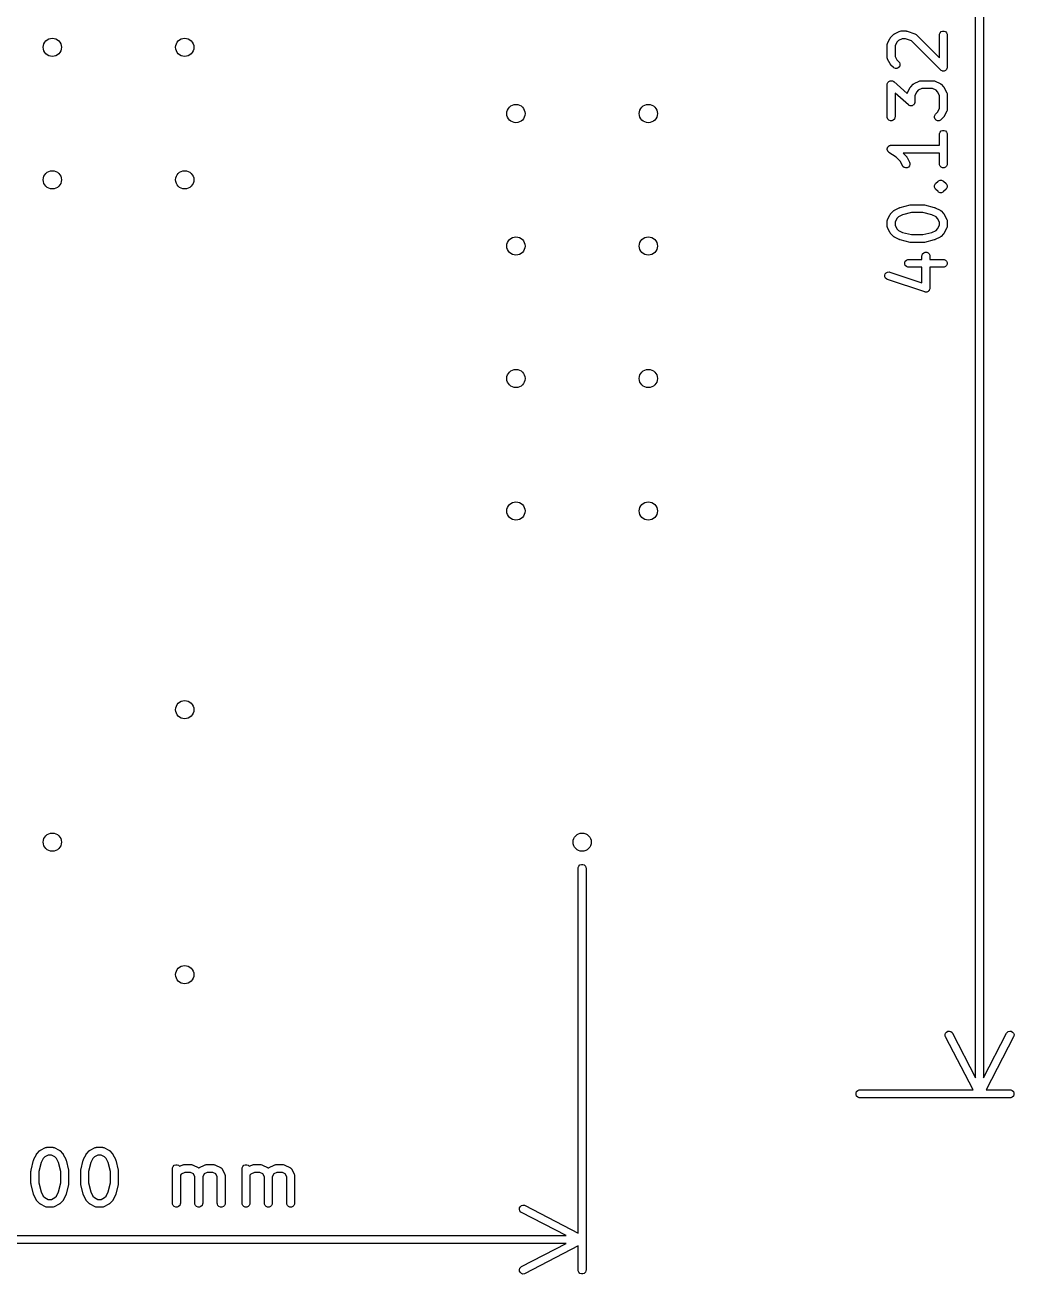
# Model space of a CAD drawing. Extents: x -0.37 to 1.13, y -0.33 to 1.57.
# Drawn here: x 0.379 to 1.126, y -0.326 to 0.617 of the extents above; entities that cross this region are included whole.
import ezdxf

# ---------------------------------------------------------------- set-up
doc = ezdxf.new("R2010")
doc.units = 0
doc.header["$MEASUREMENT"] = 0
doc.layers.add('BLACK', color=7, linetype='CONTINUOUS')

msp = doc.modelspace()

# ---------------------------------------------------------------- linework, layer by layer
at = {"layer": 'BLACK', "linetype": 'CONTINUOUS'}
for p, q in [((1.09705, -0.17793), (1.09705, 1.37793)), ((1.10295, 1.37793), (1.10295, -0.17793)), ((1.03062, 0.6032), (1.03249, 0.60694)), ((1.03249, 0.60694), (1.03265, 0.60719)), ((1.03265, 0.60719), (1.03268, 0.60726)), ((1.03268, 0.60726), (1.03275, 0.60735)), ((1.03275, 0.60735), (1.0328, 0.60743)), ((1.0328, 0.60743), (1.03286, 0.60749)), ((1.03286, 0.60749), (1.03305, 0.60771)), ((1.03305, 0.60771), (1.03492, 0.60959)), ((1.03492, 0.60959), (1.03515, 0.60977)), ((1.03515, 0.60977), (1.0352, 0.60983)), ((1.0352, 0.60983), (1.03529, 0.60989)), ((1.03529, 0.60989), (1.03537, 0.60995)), ((1.03537, 0.60995), (1.03544, 0.60998)), ((1.03544, 0.60998), (1.03569, 0.61014)), ((1.03569, 0.61014), (1.03944, 0.61201)), ((1.03756, 0.60388), (1.03621, 0.60118)), ((1.03876, 0.60507), (1.03756, 0.60388)), ((1.04146, 0.60642), (1.03876, 0.60507)), ((1.03944, 0.61201), (1.03998, 0.61222)), ((1.03998, 0.61222), (1.04009, 0.61223)), ((1.04009, 0.61223), (1.04018, 0.61227)), ((1.04018, 0.61227), (1.04076, 0.61233)), ((1.04076, 0.61233), (1.04451, 0.61233)), ((1.04403, 0.60642), (1.04146, 0.60642)), ((1.04854, 0.60492), (1.04403, 0.60642)), ((1.04451, 0.61233), (1.0448, 0.6123)), ((1.0448, 0.6123), (1.04488, 0.6123)), ((1.04488, 0.6123), (1.04498, 0.61228)), ((1.04498, 0.61228), (1.04509, 0.61227)), ((1.04509, 0.61227), (1.04516, 0.61224)), ((1.04516, 0.61224), (1.04544, 0.61218)), ((1.04544, 0.61218), (1.05107, 0.6103)), ((1.07054, 0.58291), (1.04854, 0.60492)), ((1.05107, 0.6103), (1.0516, 0.61006)), ((1.0516, 0.61006), (1.05168, 0.60999)), ((1.05168, 0.60999), (1.05177, 0.60995)), ((1.05177, 0.60995), (1.05222, 0.60959)), ((1.05222, 0.60959), (1.06968, 0.59213)), ((1.06968, 0.60937), (1.06973, 0.60995)), ((1.06968, 0.59213), (1.06968, 0.60937)), ((1.06973, 0.60995), (1.07018, 0.61101)), ((1.07018, 0.61101), (1.07099, 0.61183)), ((1.07099, 0.61183), (1.07205, 0.61227)), ((1.07205, 0.61227), (1.07321, 0.61227)), ((1.07321, 0.61227), (1.07427, 0.61183)), ((1.07427, 0.61183), (1.07509, 0.61101)), ((1.07509, 0.61101), (1.07553, 0.60995)), ((1.07553, 0.60995), (1.07558, 0.60937)), ((1.07558, 0.60937), (1.07558, 0.585)), ((1.03031, 0.60187), (1.03036, 0.60245)), ((1.03031, 0.5925), (1.03031, 0.60187)), ((1.03036, 0.60245), (1.03041, 0.60255)), ((1.03041, 0.60265), (1.03062, 0.6032)), ((1.03041, 0.60255), (1.03041, 0.60265)), ((1.03621, 0.60118), (1.03621, 0.5932)), ((1.03036, 0.59192), (1.03031, 0.5925)), ((1.03041, 0.59183), (1.03036, 0.59192)), ((1.03041, 0.59172), (1.03041, 0.59183)), ((1.03062, 0.59118), (1.03041, 0.59172)), ((1.03249, 0.58743), (1.03062, 0.59118)), ((1.03265, 0.58718), (1.03249, 0.58743)), ((1.03268, 0.58711), (1.03265, 0.58718)), ((1.03275, 0.58703), (1.03268, 0.58711)), ((1.0328, 0.58694), (1.03275, 0.58703)), ((1.03286, 0.58689), (1.0328, 0.58694)), ((1.03305, 0.58666), (1.03286, 0.58689)), ((1.03492, 0.58479), (1.03305, 0.58666)), ((1.03537, 0.58442), (1.03492, 0.58479)), ((1.03621, 0.5932), (1.03756, 0.5905)), ((1.03756, 0.5905), (1.0391, 0.58896)), ((1.03947, 0.58524), (1.03865, 0.58442)), ((1.0391, 0.58896), (1.03947, 0.58852)), ((1.03947, 0.58852), (1.03991, 0.58745)), ((1.03991, 0.5863), (1.03947, 0.58524)), ((1.03991, 0.58745), (1.03991, 0.5863)), ((1.07558, 0.585), (1.07553, 0.58443)), ((1.03643, 0.58398), (1.03537, 0.58442)), ((1.03759, 0.58398), (1.03643, 0.58398)), ((1.03865, 0.58442), (1.03759, 0.58398)), ((1.07099, 0.58255), (1.07054, 0.58291)), ((1.07174, 0.58224), (1.07099, 0.58255)), ((1.07205, 0.58211), (1.07174, 0.58224)), ((1.07321, 0.58211), (1.07205, 0.58211)), ((1.07205, 0.58211), (1.07205, 0.58211)), ((1.07427, 0.58255), (1.07321, 0.58211)), ((1.07509, 0.58336), (1.07427, 0.58255)), ((1.0754, 0.58411), (1.07509, 0.58336)), ((1.07553, 0.58443), (1.0754, 0.58411)), ((1.03031, 0.57188), (1.03034, 0.57218)), ((1.03031, 0.54751), (1.03031, 0.57188)), ((1.03033, 0.57226), (1.03035, 0.57231)), ((1.03034, 0.57218), (1.03033, 0.57226)), ((1.03035, 0.57231), (1.03036, 0.57245)), ((1.03036, 0.57245), (1.03055, 0.5729)), ((1.03055, 0.5729), (1.0307, 0.57335)), ((1.0307, 0.57335), (1.03077, 0.57343)), ((1.03077, 0.57343), (1.03081, 0.57352)), ((1.03081, 0.57352), (1.03114, 0.57386)), ((1.03114, 0.57386), (1.03146, 0.57422)), ((1.03146, 0.57422), (1.03155, 0.57426)), ((1.03155, 0.57426), (1.03162, 0.57433)), ((1.03162, 0.57433), (1.03206, 0.57452)), ((1.03206, 0.57452), (1.03249, 0.57473)), ((1.03249, 0.57473), (1.03259, 0.57474)), ((1.03259, 0.57474), (1.03268, 0.57477)), ((1.03268, 0.57477), (1.03316, 0.57477)), ((1.03316, 0.57477), (1.03364, 0.57481)), ((1.03364, 0.57481), (1.03374, 0.57477)), ((1.03374, 0.57477), (1.03384, 0.57477)), ((1.03384, 0.57477), (1.03428, 0.57459)), ((1.03428, 0.57459), (1.03473, 0.57444)), ((1.03473, 0.57444), (1.03485, 0.57436)), ((1.03485, 0.57436), (1.0349, 0.57433)), ((1.0349, 0.57433), (1.03496, 0.57428)), ((1.03496, 0.57428), (1.0352, 0.5741)), ((1.0352, 0.5741), (1.04541, 0.56517)), ((1.04562, 0.5657), (1.04749, 0.56945)), ((1.04749, 0.56945), (1.04765, 0.5697)), ((1.04765, 0.5697), (1.04768, 0.56977)), ((1.04768, 0.56977), (1.04774, 0.56985)), ((1.04774, 0.56985), (1.0478, 0.56994)), ((1.0478, 0.56994), (1.04786, 0.56999)), ((1.04786, 0.56999), (1.04805, 0.57022)), ((1.04805, 0.57022), (1.04992, 0.57209)), ((1.04992, 0.57209), (1.05015, 0.57228)), ((1.05015, 0.57228), (1.0502, 0.57234)), ((1.0502, 0.57234), (1.05029, 0.57239)), ((1.05029, 0.57239), (1.05037, 0.57246)), ((1.05037, 0.57246), (1.05044, 0.57249)), ((1.05044, 0.57249), (1.05069, 0.57264)), ((1.05069, 0.57264), (1.05444, 0.57452)), ((1.05256, 0.56638), (1.05121, 0.56368)), ((1.05376, 0.56758), (1.05256, 0.56638)), ((1.05645, 0.56893), (1.05376, 0.56758)), ((1.05444, 0.57452), (1.05498, 0.57473)), ((1.05498, 0.57473), (1.05508, 0.57473)), ((1.05508, 0.57473), (1.05518, 0.57477)), ((1.05518, 0.57477), (1.05576, 0.57483)), ((1.05576, 0.57483), (1.06513, 0.57483)), ((1.06443, 0.56893), (1.05645, 0.56893)), ((1.06713, 0.56758), (1.06443, 0.56893)), ((1.06513, 0.57483), (1.06571, 0.57477)), ((1.06571, 0.57477), (1.06581, 0.57473)), ((1.06581, 0.57473), (1.06591, 0.57473)), ((1.06591, 0.57473), (1.06645, 0.57452)), ((1.06645, 0.57452), (1.0702, 0.57264)), ((1.06833, 0.56638), (1.06713, 0.56758)), ((1.06968, 0.56368), (1.06833, 0.56638)), ((1.0702, 0.57264), (1.07045, 0.57249)), ((1.07045, 0.57249), (1.07052, 0.57246)), ((1.07052, 0.57246), (1.0706, 0.57239)), ((1.0706, 0.57239), (1.07069, 0.57234)), ((1.07069, 0.57234), (1.07074, 0.57228)), ((1.07074, 0.57228), (1.07097, 0.57209)), ((1.07097, 0.57209), (1.07284, 0.57022)), ((1.07284, 0.57022), (1.07303, 0.56999)), ((1.07303, 0.56999), (1.07309, 0.56994)), ((1.07309, 0.56994), (1.07314, 0.56985)), ((1.07314, 0.56985), (1.07321, 0.56977)), ((1.07321, 0.56977), (1.07324, 0.5697)), ((1.07324, 0.5697), (1.0734, 0.56945)), ((1.0734, 0.56945), (1.07527, 0.5657)), ((1.04631, 0.55653), (1.03621, 0.56537)), ((1.03621, 0.56537), (1.03621, 0.54751)), ((1.04541, 0.56517), (1.04562, 0.5657)), ((1.04656, 0.55636), (1.04631, 0.55653)), ((1.04662, 0.5563), (1.04656, 0.55636)), ((1.04997, 0.55637), (1.0499, 0.5563)), ((1.05006, 0.55641), (1.04997, 0.55637)), ((1.05037, 0.55678), (1.05006, 0.55641)), ((1.05071, 0.55711), (1.05037, 0.55678)), ((1.05075, 0.55721), (1.05071, 0.55711)), ((1.05082, 0.55728), (1.05075, 0.55721)), ((1.05097, 0.55774), (1.05082, 0.55728)), ((1.05115, 0.55818), (1.05097, 0.55774)), ((1.05117, 0.55832), (1.05115, 0.55818)), ((1.05119, 0.55837), (1.05117, 0.55832)), ((1.05121, 0.55876), (1.05118, 0.55845)), ((1.05118, 0.55845), (1.05119, 0.55837)), ((1.05121, 0.56368), (1.05121, 0.55876)), ((1.06968, 0.55383), (1.06968, 0.56368)), ((1.07527, 0.5657), (1.07548, 0.56516)), ((1.07548, 0.56516), (1.07549, 0.56505)), ((1.07549, 0.56505), (1.07553, 0.56496)), ((1.07553, 0.56496), (1.07558, 0.56438)), ((1.07558, 0.56438), (1.07558, 0.55313)), ((1.03036, 0.54693), (1.03031, 0.54751)), ((1.03081, 0.54587), (1.03036, 0.54693)), ((1.03616, 0.54693), (1.03572, 0.54587)), ((1.03621, 0.54751), (1.03616, 0.54693)), ((1.04667, 0.55628), (1.04662, 0.5563)), ((1.04679, 0.5562), (1.04667, 0.55628)), ((1.04724, 0.55604), (1.04679, 0.5562)), ((1.04768, 0.55586), (1.04724, 0.55604)), ((1.04778, 0.55586), (1.04768, 0.55586)), ((1.04788, 0.55583), (1.04778, 0.55586)), ((1.04836, 0.55586), (1.04788, 0.55583)), ((1.04883, 0.55586), (1.04836, 0.55586)), ((1.04893, 0.5559), (1.04883, 0.55586)), ((1.04903, 0.5559), (1.04893, 0.5559)), ((1.04946, 0.55612), (1.04903, 0.5559)), ((1.0499, 0.5563), (1.04946, 0.55612)), ((1.06599, 0.54808), (1.06643, 0.54915)), ((1.06599, 0.54693), (1.06599, 0.54808)), ((1.06643, 0.54587), (1.06599, 0.54693)), ((1.06643, 0.54915), (1.06679, 0.54959)), ((1.06679, 0.54959), (1.06833, 0.55113)), ((1.06833, 0.55113), (1.06968, 0.55383)), ((1.07284, 0.54729), (1.07097, 0.54542)), ((1.07303, 0.54752), (1.07284, 0.54729)), ((1.07309, 0.54757), (1.07303, 0.54752)), ((1.07314, 0.54766), (1.07309, 0.54757)), ((1.07321, 0.54774), (1.07314, 0.54766)), ((1.07324, 0.54781), (1.07321, 0.54774)), ((1.0734, 0.54806), (1.07324, 0.54781)), ((1.07527, 0.55181), (1.0734, 0.54806)), ((1.07548, 0.55235), (1.07527, 0.55181)), ((1.07549, 0.55246), (1.07548, 0.55235)), ((1.07553, 0.55255), (1.07549, 0.55246)), ((1.07558, 0.55313), (1.07553, 0.55255)), ((1.03162, 0.54505), (1.03081, 0.54587)), ((1.03268, 0.54461), (1.03162, 0.54505)), ((1.03384, 0.54461), (1.03268, 0.54461)), ((1.0349, 0.54505), (1.03384, 0.54461)), ((1.03572, 0.54587), (1.0349, 0.54505)), ((1.06724, 0.54505), (1.06643, 0.54587)), ((1.06831, 0.54461), (1.06724, 0.54505)), ((1.06946, 0.54461), (1.06831, 0.54461)), ((1.07052, 0.54505), (1.06946, 0.54461)), ((1.07097, 0.54542), (1.07052, 0.54505)), ((1.06968, 0.53438), (1.06973, 0.53496)), ((1.06968, 0.52609), (1.06968, 0.53438)), ((1.06973, 0.53496), (1.07018, 0.53602)), ((1.07018, 0.53602), (1.07099, 0.53684)), ((1.07099, 0.53684), (1.07205, 0.53728)), ((1.07205, 0.53728), (1.07321, 0.53728)), ((1.07321, 0.53728), (1.07427, 0.53684)), ((1.07427, 0.53684), (1.07509, 0.53602)), ((1.07509, 0.53602), (1.07553, 0.53496)), ((1.07553, 0.53496), (1.07558, 0.53438)), ((1.07558, 0.53438), (1.07558, 0.51189)), ((1.03031, 0.52313), (1.03036, 0.52342)), ((1.03036, 0.52285), (1.03031, 0.52313)), ((1.03036, 0.52371), (1.03048, 0.52398)), ((1.03036, 0.52342), (1.03036, 0.52371)), ((1.03036, 0.52256), (1.03036, 0.52285)), ((1.03048, 0.52229), (1.03036, 0.52256)), ((1.03048, 0.52398), (1.03053, 0.52426)), ((1.03053, 0.522), (1.03048, 0.52229)), ((1.03053, 0.52426), (1.03069, 0.52451)), ((1.03069, 0.52176), (1.03053, 0.522)), ((1.03069, 0.52451), (1.03081, 0.52478)), ((1.03081, 0.52149), (1.03069, 0.52176)), ((1.03081, 0.52478), (1.03101, 0.52498)), ((1.03101, 0.52129), (1.03081, 0.52149)), ((1.03101, 0.52498), (1.03117, 0.52522)), ((1.03117, 0.52104), (1.03101, 0.52129)), ((1.03117, 0.52522), (1.03141, 0.52538)), ((1.03162, 0.52068), (1.03117, 0.52104)), ((1.03141, 0.52538), (1.03162, 0.52559)), ((1.03162, 0.52559), (1.03189, 0.5257)), ((1.037, 0.51709), (1.03162, 0.52068)), ((1.03162, 0.52068), (1.03162, 0.52068)), ((1.03162, 0.52068), (1.03162, 0.52068)), ((1.03162, 0.52068), (1.03162, 0.52068)), ((1.03189, 0.5257), (1.03213, 0.52586)), ((1.03213, 0.52586), (1.03241, 0.52592)), ((1.03241, 0.52592), (1.03268, 0.52603)), ((1.03268, 0.52603), (1.03325, 0.52609)), ((1.03325, 0.52609), (1.03326, 0.52609)), ((1.03326, 0.52609), (1.03326, 0.52609)), ((1.03326, 0.52609), (1.03326, 0.52609)), ((1.03326, 0.52609), (1.06968, 0.52609)), ((1.06968, 0.52018), (1.04226, 0.52018)), ((1.04226, 0.52018), (1.04472, 0.51772)), ((1.06968, 0.51189), (1.06968, 0.52018)), ((1.04021, 0.51389), (1.037, 0.51709)), ((1.04187, 0.51057), (1.04021, 0.51389)), ((1.04218, 0.51008), (1.04187, 0.51057)), ((1.04305, 0.50932), (1.04218, 0.51008)), ((1.04414, 0.50896), (1.04305, 0.50932)), ((1.04472, 0.51772), (1.04491, 0.5175)), ((1.04491, 0.5175), (1.04497, 0.51745)), ((1.04497, 0.51745), (1.04502, 0.51736)), ((1.04502, 0.51736), (1.04509, 0.51728)), ((1.04509, 0.51728), (1.04512, 0.5172)), ((1.04512, 0.5172), (1.04528, 0.51696)), ((1.04528, 0.51696), (1.04715, 0.51321)), ((1.04632, 0.50955), (1.04529, 0.50904)), ((1.04707, 0.51042), (1.04632, 0.50955)), ((1.04744, 0.51152), (1.04707, 0.51042)), ((1.04715, 0.51321), (1.04736, 0.51267)), ((1.04736, 0.51267), (1.04744, 0.51152)), ((1.06973, 0.51131), (1.06968, 0.51189)), ((1.07018, 0.51025), (1.06973, 0.51131)), ((1.07099, 0.50943), (1.07018, 0.51025)), ((1.07205, 0.50899), (1.07099, 0.50943)), ((1.07427, 0.50943), (1.07321, 0.50899)), ((1.07509, 0.51025), (1.07427, 0.50943)), ((1.07553, 0.51131), (1.07509, 0.51025)), ((1.07558, 0.51189), (1.07553, 0.51131)), ((1.04529, 0.50904), (1.04414, 0.50896)), ((1.06912, 0.49934), (1.07018, 0.49978)), ((1.07018, 0.49978), (1.07133, 0.49978)), ((1.07133, 0.49978), (1.0724, 0.49934)), ((1.07321, 0.50899), (1.07205, 0.50899)), ((1.06599, 0.49559), (1.06628, 0.49631)), ((1.06599, 0.49444), (1.06599, 0.49559)), ((1.06643, 0.49337), (1.06599, 0.49444)), ((1.06628, 0.49631), (1.06643, 0.49665)), ((1.06643, 0.49665), (1.06679, 0.4971)), ((1.06643, 0.49665), (1.06643, 0.49665)), ((1.06679, 0.49293), (1.06643, 0.49337)), ((1.06643, 0.49337), (1.06643, 0.49337)), ((1.06679, 0.4971), (1.06867, 0.49898)), ((1.06867, 0.49105), (1.06679, 0.49293)), ((1.06867, 0.49898), (1.06912, 0.49934)), ((1.06912, 0.49068), (1.06867, 0.49105)), ((1.07018, 0.49024), (1.06912, 0.49068)), ((1.0724, 0.49068), (1.07133, 0.49024)), ((1.0724, 0.49934), (1.0724, 0.49934)), ((1.0724, 0.49934), (1.07284, 0.49898)), ((1.07284, 0.49105), (1.0724, 0.49068)), ((1.07284, 0.49898), (1.07472, 0.4971)), ((1.07472, 0.49293), (1.07284, 0.49105)), ((1.07472, 0.4971), (1.07509, 0.49665)), ((1.07509, 0.49337), (1.07472, 0.49293)), ((1.07509, 0.49665), (1.07523, 0.49631)), ((1.07553, 0.49444), (1.07509, 0.49337)), ((1.07523, 0.49631), (1.07553, 0.49559)), ((1.07553, 0.49559), (1.07553, 0.49444)), ((1.04004, 0.47913), (1.04754, 0.481)), ((1.04754, 0.481), (1.04764, 0.48102)), ((1.04764, 0.48102), (1.04768, 0.48104)), ((1.04768, 0.48104), (1.0479, 0.48106)), ((1.0479, 0.48106), (1.04812, 0.48109)), ((1.04812, 0.48109), (1.04816, 0.48108)), ((1.04816, 0.48108), (1.04826, 0.48109)), ((1.04826, 0.48109), (1.05763, 0.48109)), ((1.05763, 0.48109), (1.05773, 0.48108)), ((1.05773, 0.48108), (1.05778, 0.48109)), ((1.05778, 0.48109), (1.05799, 0.48106)), ((1.05799, 0.48106), (1.05821, 0.48104)), ((1.05821, 0.48104), (1.05825, 0.48102)), ((1.05825, 0.48102), (1.05835, 0.481)), ((1.05835, 0.481), (1.06585, 0.47913)), ((1.07133, 0.49024), (1.07018, 0.49024)), ((1.03062, 0.47009), (1.03249, 0.47384)), ((1.03249, 0.47384), (1.03265, 0.47408)), ((1.03265, 0.47408), (1.03268, 0.47416)), ((1.03268, 0.47416), (1.03275, 0.47424)), ((1.03275, 0.47424), (1.0328, 0.47433)), ((1.0328, 0.47433), (1.03286, 0.47438)), ((1.03286, 0.47438), (1.03305, 0.4746)), ((1.03305, 0.4746), (1.03492, 0.47648)), ((1.03492, 0.47648), (1.03515, 0.47666)), ((1.03515, 0.47666), (1.0352, 0.47672)), ((1.0352, 0.47672), (1.03529, 0.47678)), ((1.03529, 0.47678), (1.03537, 0.47685)), ((1.03537, 0.47685), (1.03544, 0.47688)), ((1.03544, 0.47688), (1.03569, 0.47703)), ((1.03569, 0.47703), (1.03944, 0.47891)), ((1.03876, 0.47196), (1.03756, 0.47077)), ((1.04179, 0.47348), (1.03876, 0.47196)), ((1.03944, 0.47891), (1.03948, 0.47892)), ((1.03948, 0.47892), (1.0395, 0.47894)), ((1.0395, 0.47894), (1.03974, 0.47902)), ((1.03974, 0.47902), (1.03998, 0.47911)), ((1.03998, 0.47911), (1.04, 0.47911)), ((1.04, 0.47911), (1.04004, 0.47913)), ((1.04862, 0.47519), (1.04179, 0.47348)), ((1.05727, 0.47519), (1.04862, 0.47519)), ((1.0641, 0.47348), (1.05727, 0.47519)), ((1.06713, 0.47196), (1.0641, 0.47348)), ((1.06585, 0.47913), (1.06589, 0.47911)), ((1.06589, 0.47911), (1.06591, 0.47911)), ((1.06591, 0.47911), (1.06615, 0.47902)), ((1.06615, 0.47902), (1.06639, 0.47894)), ((1.06639, 0.47894), (1.06641, 0.47892)), ((1.06641, 0.47892), (1.06645, 0.47891)), ((1.06645, 0.47891), (1.0702, 0.47703)), ((1.06833, 0.47077), (1.06713, 0.47196)), ((1.0702, 0.47703), (1.07045, 0.47688)), ((1.07045, 0.47688), (1.07052, 0.47685)), ((1.07052, 0.47685), (1.0706, 0.47678)), ((1.0706, 0.47678), (1.07069, 0.47672)), ((1.07069, 0.47672), (1.07074, 0.47666)), ((1.07074, 0.47666), (1.07097, 0.47648)), ((1.07097, 0.47648), (1.07284, 0.4746)), ((1.07284, 0.4746), (1.07303, 0.47438)), ((1.07303, 0.47438), (1.07309, 0.47433)), ((1.07309, 0.47433), (1.07314, 0.47424)), ((1.07314, 0.47424), (1.07321, 0.47416)), ((1.07321, 0.47416), (1.07324, 0.47408)), ((1.07324, 0.47408), (1.0734, 0.47384)), ((1.0734, 0.47384), (1.07527, 0.47009)), ((1.03031, 0.46877), (1.03036, 0.46934)), ((1.03031, 0.46502), (1.03031, 0.46877)), ((1.03036, 0.46444), (1.03031, 0.46502)), ((1.03036, 0.46934), (1.03041, 0.46944)), ((1.03041, 0.46434), (1.03036, 0.46444)), ((1.03041, 0.46955), (1.03062, 0.47009)), ((1.03041, 0.46944), (1.03041, 0.46955)), ((1.03041, 0.46424), (1.03041, 0.46434)), ((1.03062, 0.4637), (1.03041, 0.46424)), ((1.03249, 0.45995), (1.03062, 0.4637)), ((1.03756, 0.47077), (1.03621, 0.46807)), ((1.03621, 0.46807), (1.03621, 0.46571)), ((1.03621, 0.46571), (1.03756, 0.46302)), ((1.03756, 0.46302), (1.03876, 0.46182)), ((1.06713, 0.46182), (1.06833, 0.46302)), ((1.06968, 0.46807), (1.06833, 0.47077)), ((1.06833, 0.46302), (1.06968, 0.46571)), ((1.06968, 0.46571), (1.06968, 0.46807)), ((1.07527, 0.4637), (1.0734, 0.45995)), ((1.07527, 0.47009), (1.07548, 0.46955)), ((1.07548, 0.46424), (1.07527, 0.4637)), ((1.07548, 0.46955), (1.07549, 0.46944)), ((1.07549, 0.46434), (1.07548, 0.46424)), ((1.07549, 0.46944), (1.07553, 0.46934)), ((1.07553, 0.46444), (1.07549, 0.46434)), ((1.07553, 0.46934), (1.07558, 0.46877)), ((1.07558, 0.46502), (1.07553, 0.46444)), ((1.07558, 0.46877), (1.07558, 0.46502)), ((1.03265, 0.4597), (1.03249, 0.45995)), ((1.03268, 0.45963), (1.03265, 0.4597)), ((1.03275, 0.45955), (1.03268, 0.45963)), ((1.0328, 0.45946), (1.03275, 0.45955)), ((1.03286, 0.45941), (1.0328, 0.45946)), ((1.03305, 0.45918), (1.03286, 0.45941)), ((1.03492, 0.4573), (1.03305, 0.45918)), ((1.03515, 0.45712), (1.03492, 0.4573)), ((1.0352, 0.45706), (1.03515, 0.45712)), ((1.03529, 0.457), (1.0352, 0.45706)), ((1.03537, 0.45694), (1.03529, 0.457)), ((1.03544, 0.45691), (1.03537, 0.45694)), ((1.03569, 0.45675), (1.03544, 0.45691)), ((1.03944, 0.45488), (1.03569, 0.45675)), ((1.03876, 0.46182), (1.04179, 0.4603)), ((1.03948, 0.45486), (1.03944, 0.45488)), ((1.0395, 0.45485), (1.03948, 0.45486)), ((1.03974, 0.45476), (1.0395, 0.45485)), ((1.03998, 0.45467), (1.03974, 0.45476)), ((1.04, 0.45467), (1.03998, 0.45467)), ((1.04004, 0.45465), (1.04, 0.45467)), ((1.04754, 0.45278), (1.04004, 0.45465)), ((1.04179, 0.4603), (1.04862, 0.4586)), ((1.04764, 0.45276), (1.04754, 0.45278)), ((1.04768, 0.45275), (1.04764, 0.45276)), ((1.0479, 0.45273), (1.04768, 0.45275)), ((1.04812, 0.45269), (1.0479, 0.45273)), ((1.04816, 0.4527), (1.04812, 0.45269)), ((1.04826, 0.45269), (1.04816, 0.4527)), ((1.05763, 0.45269), (1.04826, 0.45269)), ((1.04862, 0.4586), (1.05727, 0.4586)), ((1.05727, 0.4586), (1.0641, 0.4603)), ((1.05773, 0.4527), (1.05763, 0.45269)), ((1.05778, 0.45269), (1.05773, 0.4527)), ((1.05799, 0.45273), (1.05778, 0.45269)), ((1.05821, 0.45275), (1.05799, 0.45273)), ((1.05825, 0.45276), (1.05821, 0.45275)), ((1.05835, 0.45278), (1.05825, 0.45276)), ((1.06585, 0.45465), (1.05835, 0.45278)), ((1.0641, 0.4603), (1.06713, 0.46182)), ((1.06589, 0.45467), (1.06585, 0.45465)), ((1.06591, 0.45467), (1.06589, 0.45467)), ((1.06615, 0.45476), (1.06591, 0.45467)), ((1.06639, 0.45485), (1.06615, 0.45476)), ((1.06641, 0.45486), (1.06639, 0.45485)), ((1.06645, 0.45488), (1.06641, 0.45486)), ((1.0702, 0.45675), (1.06645, 0.45488)), ((1.07045, 0.45691), (1.0702, 0.45675)), ((1.07052, 0.45694), (1.07045, 0.45691)), ((1.0706, 0.457), (1.07052, 0.45694)), ((1.07069, 0.45706), (1.0706, 0.457)), ((1.07074, 0.45712), (1.07069, 0.45706)), ((1.07097, 0.4573), (1.07074, 0.45712)), ((1.07284, 0.45918), (1.07097, 0.4573)), ((1.07303, 0.45941), (1.07284, 0.45918)), ((1.07309, 0.45946), (1.07303, 0.45941)), ((1.07314, 0.45955), (1.07309, 0.45946)), ((1.07321, 0.45963), (1.07314, 0.45955)), ((1.07324, 0.4597), (1.07321, 0.45963)), ((1.0734, 0.45995), (1.07324, 0.4597)), ((1.05661, 0.4431), (1.05705, 0.44416)), ((1.05705, 0.44416), (1.05787, 0.44497)), ((1.05787, 0.44497), (1.05893, 0.44542)), ((1.05893, 0.44542), (1.06008, 0.44542)), ((1.06008, 0.44542), (1.06115, 0.44497)), ((1.06115, 0.44497), (1.06196, 0.44416)), ((1.06196, 0.44416), (1.0624, 0.4431)), ((1.04349, 0.43747), (1.04393, 0.43854)), ((1.04349, 0.43632), (1.04349, 0.43747)), ((1.04393, 0.43525), (1.04349, 0.43632)), ((1.04393, 0.43854), (1.04474, 0.43935)), ((1.04474, 0.43444), (1.04393, 0.43525)), ((1.04474, 0.43935), (1.04581, 0.43979)), ((1.04581, 0.434), (1.04474, 0.43444)), ((1.04581, 0.43979), (1.04638, 0.43985)), ((1.04638, 0.43394), (1.04581, 0.434)), ((1.04638, 0.43985), (1.05655, 0.43985)), ((1.05655, 0.43394), (1.04638, 0.43394)), ((1.05655, 0.44252), (1.05661, 0.4431)), ((1.05655, 0.43985), (1.05655, 0.44252)), ((1.05655, 0.42224), (1.05655, 0.43394)), ((1.0624, 0.4431), (1.06246, 0.44252)), ((1.06246, 0.44252), (1.06246, 0.43985)), ((1.06246, 0.43985), (1.07263, 0.43985)), ((1.07263, 0.43394), (1.06246, 0.43394)), ((1.06246, 0.43394), (1.06246, 0.41815)), ((1.07263, 0.43985), (1.07321, 0.43979)), ((1.07321, 0.434), (1.07263, 0.43394)), ((1.07321, 0.43979), (1.07427, 0.43935)), ((1.07427, 0.43444), (1.07321, 0.434)), ((1.07427, 0.43935), (1.07509, 0.43854)), ((1.07509, 0.43525), (1.07427, 0.43444)), ((1.07509, 0.43854), (1.07553, 0.43747)), ((1.07553, 0.43632), (1.07509, 0.43525)), ((1.07553, 0.43747), (1.07553, 0.43632)), ((1.02846, 0.42789), (1.02882, 0.42898)), ((1.02854, 0.42674), (1.02846, 0.42789)), ((1.02905, 0.42571), (1.02854, 0.42674)), ((1.02882, 0.42898), (1.02958, 0.42985)), ((1.02992, 0.42496), (1.02905, 0.42571)), ((1.02958, 0.42985), (1.03061, 0.43037)), ((1.03045, 0.42472), (1.02992, 0.42496)), ((1.05857, 0.41535), (1.03045, 0.42472)), ((1.03061, 0.43037), (1.03176, 0.43045)), ((1.03176, 0.43045), (1.03232, 0.43032)), ((1.03232, 0.43032), (1.05655, 0.42224)), ((1.05886, 0.41528), (1.05857, 0.41535)), ((1.05893, 0.41525), (1.05886, 0.41528)), ((1.05899, 0.41525), (1.05893, 0.41525)), ((1.05914, 0.41522), (1.05899, 0.41525)), ((1.05961, 0.41525), (1.05914, 0.41522)), ((1.06008, 0.41525), (1.05961, 0.41525)), ((1.06018, 0.41529), (1.06008, 0.41525)), ((1.06029, 0.4153), (1.06018, 0.41529)), ((1.06071, 0.41551), (1.06029, 0.4153)), ((1.06115, 0.41569), (1.06071, 0.41551)), ((1.06122, 0.41577), (1.06115, 0.41569)), ((1.06132, 0.41582), (1.06122, 0.41577)), ((1.06163, 0.41617), (1.06132, 0.41582)), ((1.06196, 0.41651), (1.06163, 0.41617)), ((1.062, 0.41661), (1.06196, 0.41651)), ((1.06207, 0.41669), (1.062, 0.41661)), ((1.06222, 0.41713), (1.06207, 0.41669)), ((1.0624, 0.41757), (1.06222, 0.41713)), ((1.06242, 0.41772), (1.0624, 0.41757)), ((1.06244, 0.41778), (1.06242, 0.41772)), ((1.06246, 0.41815), (1.06243, 0.41786)), ((1.06243, 0.41786), (1.06244, 0.41778)), ((0.7971, -0.01911), (0.79754, -0.01804)), ((0.79754, -0.01804), (0.79836, -0.01723)), ((0.79836, -0.01723), (0.79942, -0.01679)), ((0.79942, -0.01679), (0.80058, -0.01679)), ((0.80058, -0.01679), (0.80164, -0.01723)), ((0.80164, -0.01723), (0.80246, -0.01804)), ((0.80246, -0.01804), (0.8029, -0.01911)), ((0.79705, -0.01969), (0.7971, -0.01911)), ((0.79705, -0.29513), (0.79705, -0.01969)), ((0.8029, -0.01911), (0.80295, -0.01969)), ((0.80295, -0.01969), (0.80295, -0.32309)), ((1.07398, -0.14533), (1.07432, -0.14423)), ((1.07408, -0.14648), (1.07398, -0.14533)), ((1.07429, -0.14701), (1.07408, -0.14648)), ((1.09513, -0.18705), (1.07429, -0.14701)), ((1.07432, -0.14423), (1.07506, -0.14335)), ((1.07506, -0.14335), (1.07609, -0.14281)), ((1.07609, -0.14281), (1.07723, -0.14271)), ((1.07723, -0.14271), (1.07833, -0.14306)), ((1.07833, -0.14306), (1.07922, -0.1438)), ((1.07922, -0.1438), (1.07953, -0.14429)), ((1.07953, -0.14429), (1.09705, -0.17793)), ((1.10295, -0.17793), (1.12047, -0.14429)), ((1.12571, -0.14701), (1.10487, -0.18705)), ((1.12047, -0.14429), (1.12078, -0.1438)), ((1.12078, -0.1438), (1.12167, -0.14306)), ((1.12167, -0.14306), (1.12277, -0.14271)), ((1.12277, -0.14271), (1.12391, -0.14281)), ((1.12391, -0.14281), (1.12494, -0.14335)), ((1.12494, -0.14335), (1.12568, -0.14423)), ((1.12568, -0.14423), (1.12602, -0.14533)), ((1.12592, -0.14648), (1.12571, -0.14701)), ((1.12602, -0.14533), (1.12592, -0.14648)), ((1.00679, -0.18942), (1.00723, -0.18836)), ((1.00723, -0.18836), (1.00804, -0.18754)), ((1.00804, -0.18754), (1.00911, -0.1871)), ((1.00911, -0.1871), (1.00969, -0.18705)), ((1.00969, -0.18705), (1.09513, -0.18705)), ((1.10487, -0.18705), (1.12309, -0.18705)), ((1.12309, -0.18705), (1.12366, -0.1871)), ((1.12366, -0.1871), (1.12473, -0.18754)), ((1.12473, -0.18754), (1.12554, -0.18836)), ((1.12554, -0.18836), (1.12598, -0.18942)), ((1.00679, -0.19058), (1.00679, -0.18942)), ((1.00723, -0.19164), (1.00679, -0.19058)), ((1.00804, -0.19246), (1.00723, -0.19164)), ((1.00911, -0.1929), (1.00804, -0.19246)), ((1.00969, -0.19295), (1.00911, -0.1929)), ((1.12309, -0.19295), (1.00969, -0.19295)), ((1.12366, -0.1929), (1.12309, -0.19295)), ((1.12473, -0.19246), (1.12366, -0.1929)), ((1.12554, -0.19164), (1.12473, -0.19246)), ((1.12598, -0.19058), (1.12554, -0.19164)), ((1.12598, -0.18942), (1.12598, -0.19058)), ((0.38611, -0.23944), (0.38799, -0.23569)), ((0.38799, -0.23569), (0.38814, -0.23544)), ((0.38814, -0.23544), (0.38817, -0.23537)), ((0.38817, -0.23537), (0.38824, -0.23529)), ((0.38824, -0.23529), (0.38829, -0.2352)), ((0.38829, -0.2352), (0.38835, -0.23515)), ((0.38835, -0.23515), (0.38854, -0.23492)), ((0.38854, -0.23492), (0.39041, -0.23305)), ((0.39041, -0.23305), (0.39064, -0.23286)), ((0.39064, -0.23286), (0.39069, -0.2328)), ((0.39069, -0.2328), (0.39078, -0.23275)), ((0.39078, -0.23275), (0.39086, -0.23268)), ((0.39086, -0.23268), (0.39093, -0.23265)), ((0.39093, -0.23265), (0.39118, -0.23249)), ((0.39118, -0.23249), (0.39493, -0.23062)), ((0.39493, -0.23062), (0.39547, -0.23041)), ((0.39547, -0.23041), (0.39558, -0.23041)), ((0.39558, -0.23041), (0.39567, -0.23036)), ((0.39567, -0.23036), (0.39625, -0.23031)), ((0.39625, -0.23031), (0.4, -0.23031)), ((0.4, -0.23031), (0.40058, -0.23036)), ((0.40058, -0.23036), (0.40067, -0.23041)), ((0.40067, -0.23041), (0.40078, -0.23041)), ((0.40078, -0.23041), (0.40132, -0.23062)), ((0.40132, -0.23062), (0.40507, -0.23249)), ((0.40507, -0.23249), (0.40532, -0.23265)), ((0.40532, -0.23265), (0.40539, -0.23268)), ((0.40539, -0.23268), (0.40547, -0.23275)), ((0.40547, -0.23275), (0.40556, -0.2328)), ((0.40556, -0.2328), (0.40561, -0.23286)), ((0.40561, -0.23286), (0.40584, -0.23305)), ((0.40584, -0.23305), (0.40771, -0.23492)), ((0.40771, -0.23492), (0.4079, -0.23515)), ((0.4079, -0.23515), (0.40796, -0.2352)), ((0.40796, -0.2352), (0.40801, -0.23529)), ((0.40801, -0.23529), (0.40808, -0.23537)), ((0.40808, -0.23537), (0.40811, -0.23544)), ((0.40811, -0.23544), (0.40827, -0.23569)), ((0.40827, -0.23569), (0.41014, -0.23944)), ((0.42361, -0.23944), (0.42548, -0.23569)), ((0.42548, -0.23569), (0.42564, -0.23544)), ((0.42564, -0.23544), (0.42567, -0.23537)), ((0.42567, -0.23537), (0.42573, -0.23529)), ((0.42573, -0.23529), (0.42579, -0.2352)), ((0.42579, -0.2352), (0.42585, -0.23515)), ((0.42585, -0.23515), (0.42603, -0.23492)), ((0.42603, -0.23492), (0.42791, -0.23305)), ((0.42791, -0.23305), (0.42813, -0.23286)), ((0.42813, -0.23286), (0.42819, -0.2328)), ((0.42819, -0.2328), (0.42827, -0.23275)), ((0.42827, -0.23275), (0.42836, -0.23268)), ((0.42836, -0.23268), (0.42843, -0.23265)), ((0.42843, -0.23265), (0.42868, -0.23249)), ((0.42868, -0.23249), (0.43243, -0.23062)), ((0.43243, -0.23062), (0.43297, -0.23041)), ((0.43297, -0.23041), (0.43307, -0.23041)), ((0.43307, -0.23041), (0.43317, -0.23036)), ((0.43317, -0.23036), (0.43375, -0.23031)), ((0.43375, -0.23031), (0.4375, -0.23031)), ((0.4375, -0.23031), (0.43807, -0.23036)), ((0.43807, -0.23036), (0.43817, -0.23041)), ((0.43817, -0.23041), (0.43828, -0.23041)), ((0.43828, -0.23041), (0.43882, -0.23062)), ((0.43882, -0.23062), (0.44257, -0.23249)), ((0.44257, -0.23249), (0.44281, -0.23265)), ((0.44281, -0.23265), (0.44289, -0.23268)), ((0.44289, -0.23268), (0.44297, -0.23275)), ((0.44297, -0.23275), (0.44306, -0.2328)), ((0.44306, -0.2328), (0.44311, -0.23286)), ((0.44311, -0.23286), (0.44333, -0.23305)), ((0.44333, -0.23305), (0.44521, -0.23492)), ((0.44521, -0.23492), (0.44539, -0.23515)), ((0.44539, -0.23515), (0.44545, -0.2352)), ((0.44545, -0.2352), (0.44551, -0.23529)), ((0.44551, -0.23529), (0.44557, -0.23537)), ((0.44557, -0.23537), (0.4456, -0.23544)), ((0.4456, -0.23544), (0.44576, -0.23569)), ((0.44576, -0.23569), (0.44764, -0.23944)), ((0.38401, -0.24754), (0.38589, -0.24004)), ((0.38589, -0.24004), (0.3859, -0.24)), ((0.3859, -0.23998), (0.386, -0.23974)), ((0.3859, -0.24), (0.3859, -0.23998)), ((0.386, -0.23974), (0.38608, -0.2395)), ((0.38608, -0.2395), (0.38609, -0.23948)), ((0.38609, -0.23948), (0.38611, -0.23944)), ((0.39154, -0.24179), (0.38983, -0.24862)), ((0.39305, -0.23876), (0.39154, -0.24179)), ((0.39425, -0.23756), (0.39305, -0.23876)), ((0.39695, -0.23621), (0.39425, -0.23756)), ((0.3993, -0.23621), (0.39695, -0.23621)), ((0.402, -0.23756), (0.3993, -0.23621)), ((0.4032, -0.23876), (0.402, -0.23756)), ((0.40471, -0.24179), (0.4032, -0.23876)), ((0.40642, -0.24862), (0.40471, -0.24179)), ((0.41014, -0.23944), (0.41016, -0.23948)), ((0.41016, -0.23948), (0.41017, -0.2395)), ((0.41017, -0.2395), (0.41026, -0.23974)), ((0.41026, -0.23974), (0.41035, -0.23998)), ((0.41035, -0.23998), (0.41035, -0.24)), ((0.41035, -0.24), (0.41036, -0.24004)), ((0.41036, -0.24004), (0.41224, -0.24754)), ((0.42151, -0.24754), (0.42338, -0.24004)), ((0.42338, -0.24004), (0.4234, -0.24)), ((0.4234, -0.23998), (0.42349, -0.23974)), ((0.4234, -0.24), (0.4234, -0.23998)), ((0.42349, -0.23974), (0.42358, -0.2395)), ((0.42358, -0.2395), (0.42359, -0.23948)), ((0.42359, -0.23948), (0.42361, -0.23944)), ((0.42903, -0.24179), (0.42732, -0.24862)), ((0.43055, -0.23876), (0.42903, -0.24179)), ((0.43175, -0.23756), (0.43055, -0.23876)), ((0.43444, -0.23621), (0.43175, -0.23756)), ((0.4368, -0.23621), (0.43444, -0.23621)), ((0.4395, -0.23756), (0.4368, -0.23621)), ((0.44069, -0.23876), (0.4395, -0.23756)), ((0.44221, -0.24179), (0.44069, -0.23876)), ((0.44392, -0.24862), (0.44221, -0.24179)), ((0.44764, -0.23944), (0.44765, -0.23948)), ((0.44765, -0.23948), (0.44766, -0.2395)), ((0.44766, -0.2395), (0.44775, -0.23974)), ((0.44775, -0.23974), (0.44784, -0.23998)), ((0.44784, -0.23998), (0.44784, -0.24)), ((0.44784, -0.24), (0.44786, -0.24004)), ((0.44786, -0.24004), (0.44973, -0.24754)), ((0.49084, -0.24581), (0.49128, -0.24474)), ((0.49128, -0.24474), (0.4921, -0.24393)), ((0.4921, -0.24393), (0.49316, -0.24349)), ((0.49316, -0.24349), (0.49431, -0.24349)), ((0.49431, -0.24349), (0.49538, -0.24393)), ((0.49538, -0.24393), (0.49614, -0.24469)), ((0.49614, -0.24469), (0.49804, -0.24374)), ((0.49804, -0.24374), (0.49858, -0.24354)), ((0.49858, -0.24354), (0.49869, -0.24353)), ((0.49869, -0.24353), (0.49879, -0.24349)), ((0.49879, -0.24349), (0.49936, -0.24343)), ((0.49936, -0.24343), (0.50499, -0.24343)), ((0.50499, -0.24343), (0.50556, -0.24349)), ((0.50556, -0.24349), (0.50566, -0.24353)), ((0.50566, -0.24353), (0.50577, -0.24354)), ((0.50577, -0.24354), (0.50631, -0.24374)), ((0.50631, -0.24374), (0.51006, -0.24562)), ((0.51117, -0.24562), (0.51491, -0.24374)), ((0.51491, -0.24374), (0.51546, -0.24354)), ((0.51546, -0.24354), (0.51556, -0.24353)), ((0.51556, -0.24353), (0.51566, -0.24349)), ((0.51566, -0.24349), (0.51624, -0.24343)), ((0.51624, -0.24343), (0.52186, -0.24343)), ((0.52186, -0.24343), (0.52244, -0.24349)), ((0.52244, -0.24349), (0.52253, -0.24353)), ((0.52253, -0.24353), (0.52264, -0.24354)), ((0.52264, -0.24354), (0.52318, -0.24374)), ((0.52318, -0.24374), (0.52693, -0.24562)), ((0.54334, -0.24581), (0.54378, -0.24474)), ((0.54378, -0.24474), (0.54459, -0.24393)), ((0.54459, -0.24393), (0.54566, -0.24349)), ((0.54566, -0.24349), (0.54681, -0.24349)), ((0.54681, -0.24349), (0.54787, -0.24393)), ((0.54787, -0.24393), (0.54864, -0.24469)), ((0.54864, -0.24469), (0.55054, -0.24374)), ((0.55054, -0.24374), (0.55108, -0.24354)), ((0.55108, -0.24354), (0.55118, -0.24353)), ((0.55118, -0.24353), (0.55128, -0.24349)), ((0.55128, -0.24349), (0.55186, -0.24343)), ((0.55186, -0.24343), (0.55748, -0.24343)), ((0.55748, -0.24343), (0.55806, -0.24349)), ((0.55806, -0.24349), (0.55815, -0.24353)), ((0.55815, -0.24353), (0.55826, -0.24354)), ((0.55826, -0.24354), (0.5588, -0.24374)), ((0.5588, -0.24374), (0.56255, -0.24562)), ((0.56366, -0.24562), (0.56741, -0.24374)), ((0.56741, -0.24374), (0.56795, -0.24354)), ((0.56795, -0.24354), (0.56805, -0.24353)), ((0.56805, -0.24353), (0.56815, -0.24349)), ((0.56815, -0.24349), (0.56873, -0.24343)), ((0.56873, -0.24343), (0.57435, -0.24343)), ((0.57435, -0.24343), (0.57493, -0.24349)), ((0.57493, -0.24349), (0.57503, -0.24353)), ((0.57503, -0.24353), (0.57513, -0.24354)), ((0.57513, -0.24354), (0.57567, -0.24374)), ((0.57567, -0.24374), (0.57942, -0.24562)), ((0.38392, -0.24826), (0.38393, -0.24816)), ((0.38392, -0.25763), (0.38392, -0.24826)), ((0.38393, -0.24812), (0.38396, -0.2479)), ((0.38393, -0.24816), (0.38393, -0.24812)), ((0.38396, -0.2479), (0.38398, -0.24768)), ((0.38398, -0.24768), (0.384, -0.24764)), ((0.384, -0.24764), (0.38401, -0.24754)), ((0.38983, -0.24862), (0.38983, -0.25727)), ((0.40642, -0.25727), (0.40642, -0.24862)), ((0.41224, -0.24754), (0.41225, -0.24764)), ((0.41225, -0.24764), (0.41227, -0.24768)), ((0.41227, -0.24768), (0.41229, -0.2479)), ((0.41229, -0.2479), (0.41232, -0.24812)), ((0.41232, -0.24812), (0.41232, -0.24816)), ((0.41232, -0.24816), (0.41233, -0.24826)), ((0.41233, -0.24826), (0.41233, -0.25763)), ((0.42142, -0.24812), (0.42145, -0.2479)), ((0.42143, -0.24816), (0.42142, -0.24812)), ((0.42142, -0.24826), (0.42143, -0.24816)), ((0.42142, -0.25763), (0.42142, -0.24826)), ((0.42145, -0.2479), (0.42148, -0.24768)), ((0.42148, -0.24768), (0.42149, -0.24764)), ((0.42149, -0.24764), (0.42151, -0.24754)), ((0.42732, -0.24862), (0.42732, -0.25727)), ((0.44392, -0.25727), (0.44392, -0.24862)), ((0.44973, -0.24754), (0.44975, -0.24764)), ((0.44975, -0.24764), (0.44977, -0.24768)), ((0.44977, -0.24768), (0.44979, -0.2479)), ((0.44979, -0.2479), (0.44982, -0.24812)), ((0.44982, -0.24812), (0.44981, -0.24816)), ((0.44981, -0.24816), (0.44982, -0.24826)), ((0.44982, -0.24826), (0.44982, -0.25763)), ((0.49079, -0.24638), (0.49084, -0.24581)), ((0.49079, -0.27263), (0.49079, -0.24638)), ((0.49736, -0.25069), (0.49669, -0.25136)), ((0.49669, -0.25136), (0.49669, -0.27263)), ((0.50006, -0.24934), (0.49736, -0.25069)), ((0.50429, -0.24934), (0.50006, -0.24934)), ((0.50654, -0.25046), (0.50429, -0.24934)), ((0.50766, -0.25271), (0.50654, -0.25046)), ((0.50766, -0.27263), (0.50766, -0.25271)), ((0.51006, -0.24562), (0.51015, -0.24568)), ((0.51015, -0.24568), (0.5102, -0.24569)), ((0.5102, -0.24569), (0.51026, -0.24574)), ((0.51026, -0.24574), (0.51055, -0.24593)), ((0.51055, -0.24593), (0.51061, -0.246)), ((0.51061, -0.246), (0.51068, -0.24593)), ((0.51068, -0.24593), (0.51097, -0.24574)), ((0.51097, -0.24574), (0.51102, -0.24569)), ((0.51102, -0.24569), (0.51107, -0.24568)), ((0.51107, -0.24568), (0.51117, -0.24562)), ((0.51469, -0.25046), (0.51356, -0.25271)), ((0.51356, -0.25271), (0.51356, -0.27263)), ((0.51693, -0.24934), (0.51469, -0.25046)), ((0.52116, -0.24934), (0.51693, -0.24934)), ((0.52341, -0.25046), (0.52116, -0.24934)), ((0.52453, -0.25271), (0.52341, -0.25046)), ((0.52453, -0.27263), (0.52453, -0.25271)), ((0.52693, -0.24562), (0.52703, -0.24568)), ((0.52703, -0.24568), (0.52707, -0.24569)), ((0.52707, -0.24569), (0.52713, -0.24574)), ((0.52713, -0.24574), (0.52742, -0.24593)), ((0.52742, -0.24593), (0.52766, -0.24621)), ((0.52766, -0.24621), (0.52794, -0.24645)), ((0.52794, -0.24645), (0.52813, -0.24674)), ((0.52813, -0.24674), (0.52817, -0.2468)), ((0.52817, -0.2468), (0.52819, -0.24684)), ((0.52819, -0.24684), (0.52825, -0.24694)), ((0.52825, -0.24694), (0.53013, -0.25069)), ((0.53013, -0.25069), (0.53033, -0.25123)), ((0.53033, -0.25123), (0.53034, -0.25133)), ((0.53034, -0.25133), (0.53038, -0.25143)), ((0.53038, -0.25143), (0.53044, -0.25201)), ((0.53044, -0.25201), (0.53044, -0.27263)), ((0.54328, -0.24638), (0.54334, -0.24581)), ((0.54328, -0.27263), (0.54328, -0.24638)), ((0.54986, -0.25069), (0.54918, -0.25136)), ((0.54918, -0.25136), (0.54918, -0.27263)), ((0.55255, -0.24934), (0.54986, -0.25069)), ((0.55678, -0.24934), (0.55255, -0.24934)), ((0.55903, -0.25046), (0.55678, -0.24934)), ((0.56015, -0.25271), (0.55903, -0.25046)), ((0.56015, -0.27263), (0.56015, -0.25271)), ((0.56255, -0.24562), (0.56265, -0.24568)), ((0.56265, -0.24568), (0.56269, -0.24569)), ((0.56269, -0.24569), (0.56275, -0.24574)), ((0.56275, -0.24574), (0.56304, -0.24593)), ((0.56304, -0.24593), (0.5631, -0.246)), ((0.5631, -0.246), (0.56317, -0.24593)), ((0.56317, -0.24593), (0.56346, -0.24574)), ((0.56346, -0.24574), (0.56352, -0.24569)), ((0.56352, -0.24569), (0.56356, -0.24568)), ((0.56356, -0.24568), (0.56366, -0.24562)), ((0.56718, -0.25046), (0.56606, -0.25271)), ((0.56606, -0.25271), (0.56606, -0.27263)), ((0.56943, -0.24934), (0.56718, -0.25046)), ((0.57366, -0.24934), (0.56943, -0.24934)), ((0.5759, -0.25046), (0.57366, -0.24934)), ((0.57702, -0.25271), (0.5759, -0.25046)), ((0.57702, -0.27263), (0.57702, -0.25271)), ((0.57942, -0.24562), (0.57952, -0.24568)), ((0.57952, -0.24568), (0.57957, -0.24569)), ((0.57957, -0.24569), (0.57962, -0.24574)), ((0.57962, -0.24574), (0.57991, -0.24593)), ((0.57991, -0.24593), (0.58016, -0.24621)), ((0.58016, -0.24621), (0.58044, -0.24645)), ((0.58044, -0.24645), (0.58062, -0.24674)), ((0.58062, -0.24674), (0.58067, -0.2468)), ((0.58067, -0.2468), (0.58068, -0.24684)), ((0.58068, -0.24684), (0.58074, -0.24694)), ((0.58074, -0.24694), (0.58262, -0.25069)), ((0.58262, -0.25069), (0.58283, -0.25123)), ((0.58283, -0.25123), (0.58283, -0.25133)), ((0.58283, -0.25133), (0.58287, -0.25143)), ((0.58287, -0.25143), (0.58293, -0.25201)), ((0.58293, -0.25201), (0.58293, -0.27263)), ((0.38393, -0.25773), (0.38392, -0.25763)), ((0.38393, -0.25778), (0.38393, -0.25773)), ((0.38396, -0.25799), (0.38393, -0.25778)), ((0.38398, -0.25821), (0.38396, -0.25799)), ((0.384, -0.25825), (0.38398, -0.25821)), ((0.38401, -0.25835), (0.384, -0.25825)), ((0.38589, -0.26585), (0.38401, -0.25835)), ((0.38983, -0.25727), (0.39154, -0.2641)), ((0.40471, -0.2641), (0.40642, -0.25727)), ((0.41224, -0.25835), (0.41036, -0.26585)), ((0.41225, -0.25825), (0.41224, -0.25835)), ((0.41227, -0.25821), (0.41225, -0.25825)), ((0.41229, -0.25799), (0.41227, -0.25821)), ((0.41232, -0.25778), (0.41229, -0.25799)), ((0.41233, -0.25763), (0.41232, -0.25773)), ((0.41232, -0.25773), (0.41232, -0.25778)), ((0.42143, -0.25773), (0.42142, -0.25763)), ((0.42142, -0.25778), (0.42143, -0.25773)), ((0.42145, -0.25799), (0.42142, -0.25778)), ((0.42148, -0.25821), (0.42145, -0.25799)), ((0.42149, -0.25825), (0.42148, -0.25821)), ((0.42151, -0.25835), (0.42149, -0.25825)), ((0.42338, -0.26585), (0.42151, -0.25835)), ((0.42732, -0.25727), (0.42903, -0.2641)), ((0.44221, -0.2641), (0.44392, -0.25727)), ((0.44973, -0.25835), (0.44786, -0.26585)), ((0.44975, -0.25825), (0.44973, -0.25835)), ((0.44977, -0.25821), (0.44975, -0.25825)), ((0.44979, -0.25799), (0.44977, -0.25821)), ((0.44982, -0.25778), (0.44979, -0.25799)), ((0.44982, -0.25763), (0.44981, -0.25773)), ((0.44981, -0.25773), (0.44982, -0.25778)), ((0.3859, -0.26589), (0.38589, -0.26585)), ((0.3859, -0.26591), (0.3859, -0.26589)), ((0.386, -0.26615), (0.3859, -0.26591)), ((0.38608, -0.26639), (0.386, -0.26615)), ((0.38609, -0.26641), (0.38608, -0.26639)), ((0.38611, -0.26645), (0.38609, -0.26641)), ((0.38799, -0.2702), (0.38611, -0.26645)), ((0.38814, -0.27045), (0.38799, -0.2702)), ((0.38817, -0.27052), (0.38814, -0.27045)), ((0.38824, -0.2706), (0.38817, -0.27052)), ((0.38829, -0.27069), (0.38824, -0.2706)), ((0.38835, -0.27074), (0.38829, -0.27069)), ((0.38854, -0.27097), (0.38835, -0.27074)), ((0.39041, -0.27284), (0.38854, -0.27097)), ((0.39064, -0.27303), (0.39041, -0.27284)), ((0.39069, -0.27309), (0.39064, -0.27303)), ((0.39078, -0.27314), (0.39069, -0.27309)), ((0.39086, -0.27321), (0.39078, -0.27314)), ((0.39093, -0.27324), (0.39086, -0.27321)), ((0.39118, -0.2734), (0.39093, -0.27324)), ((0.39493, -0.27527), (0.39118, -0.2734)), ((0.39154, -0.2641), (0.39305, -0.26713)), ((0.39305, -0.26713), (0.39425, -0.26833)), ((0.39425, -0.26833), (0.39695, -0.26968)), ((0.39695, -0.26968), (0.3993, -0.26968)), ((0.3993, -0.26968), (0.402, -0.26833)), ((0.40507, -0.2734), (0.40132, -0.27527)), ((0.402, -0.26833), (0.4032, -0.26713)), ((0.4032, -0.26713), (0.40471, -0.2641)), ((0.40532, -0.27324), (0.40507, -0.2734)), ((0.40539, -0.27321), (0.40532, -0.27324)), ((0.40547, -0.27314), (0.40539, -0.27321)), ((0.40556, -0.27309), (0.40547, -0.27314)), ((0.40561, -0.27303), (0.40556, -0.27309)), ((0.40584, -0.27284), (0.40561, -0.27303)), ((0.40771, -0.27097), (0.40584, -0.27284)), ((0.4079, -0.27074), (0.40771, -0.27097)), ((0.40796, -0.27069), (0.4079, -0.27074)), ((0.40801, -0.2706), (0.40796, -0.27069)), ((0.40808, -0.27052), (0.40801, -0.2706)), ((0.40811, -0.27045), (0.40808, -0.27052)), ((0.40827, -0.2702), (0.40811, -0.27045)), ((0.41014, -0.26645), (0.40827, -0.2702)), ((0.41016, -0.26641), (0.41014, -0.26645)), ((0.41017, -0.26639), (0.41016, -0.26641)), ((0.41026, -0.26615), (0.41017, -0.26639)), ((0.41035, -0.26591), (0.41026, -0.26615)), ((0.41036, -0.26585), (0.41035, -0.26589)), ((0.41035, -0.26589), (0.41035, -0.26591)), ((0.4234, -0.26589), (0.42338, -0.26585)), ((0.4234, -0.26591), (0.4234, -0.26589)), ((0.42349, -0.26615), (0.4234, -0.26591)), ((0.42358, -0.26639), (0.42349, -0.26615)), ((0.42359, -0.26641), (0.42358, -0.26639)), ((0.42361, -0.26645), (0.42359, -0.26641)), ((0.42548, -0.2702), (0.42361, -0.26645)), ((0.42564, -0.27045), (0.42548, -0.2702)), ((0.42567, -0.27052), (0.42564, -0.27045)), ((0.42573, -0.2706), (0.42567, -0.27052)), ((0.42579, -0.27069), (0.42573, -0.2706)), ((0.42585, -0.27074), (0.42579, -0.27069)), ((0.42603, -0.27097), (0.42585, -0.27074)), ((0.42791, -0.27284), (0.42603, -0.27097)), ((0.42813, -0.27303), (0.42791, -0.27284)), ((0.42819, -0.27309), (0.42813, -0.27303)), ((0.42827, -0.27314), (0.42819, -0.27309)), ((0.42836, -0.27321), (0.42827, -0.27314)), ((0.42843, -0.27324), (0.42836, -0.27321)), ((0.42868, -0.2734), (0.42843, -0.27324)), ((0.43243, -0.27527), (0.42868, -0.2734)), ((0.42903, -0.2641), (0.43055, -0.26713)), ((0.43055, -0.26713), (0.43175, -0.26833)), ((0.43175, -0.26833), (0.43444, -0.26968)), ((0.43444, -0.26968), (0.4368, -0.26968)), ((0.4368, -0.26968), (0.4395, -0.26833)), ((0.44257, -0.2734), (0.43882, -0.27527)), ((0.4395, -0.26833), (0.44069, -0.26713)), ((0.44069, -0.26713), (0.44221, -0.2641)), ((0.44281, -0.27324), (0.44257, -0.2734)), ((0.44289, -0.27321), (0.44281, -0.27324)), ((0.44297, -0.27314), (0.44289, -0.27321)), ((0.44306, -0.27309), (0.44297, -0.27314)), ((0.44311, -0.27303), (0.44306, -0.27309)), ((0.44333, -0.27284), (0.44311, -0.27303)), ((0.44521, -0.27097), (0.44333, -0.27284)), ((0.44539, -0.27074), (0.44521, -0.27097)), ((0.44545, -0.27069), (0.44539, -0.27074)), ((0.44551, -0.2706), (0.44545, -0.27069)), ((0.44557, -0.27052), (0.44551, -0.2706)), ((0.4456, -0.27045), (0.44557, -0.27052)), ((0.44576, -0.2702), (0.4456, -0.27045)), ((0.44764, -0.26645), (0.44576, -0.2702)), ((0.44765, -0.26641), (0.44764, -0.26645)), ((0.44766, -0.26639), (0.44765, -0.26641)), ((0.44775, -0.26615), (0.44766, -0.26639)), ((0.44784, -0.26591), (0.44775, -0.26615)), ((0.44786, -0.26585), (0.44784, -0.26589)), ((0.44784, -0.26589), (0.44784, -0.26591)), ((0.49084, -0.27321), (0.49079, -0.27263)), ((0.49128, -0.27427), (0.49084, -0.27321)), ((0.49663, -0.27321), (0.49619, -0.27427)), ((0.49669, -0.27263), (0.49663, -0.27321)), ((0.50772, -0.27321), (0.50766, -0.27263)), ((0.50816, -0.27427), (0.50772, -0.27321)), ((0.51351, -0.27321), (0.51307, -0.27427)), ((0.51356, -0.27263), (0.51351, -0.27321)), ((0.52459, -0.27321), (0.52453, -0.27263)), ((0.52503, -0.27427), (0.52459, -0.27321)), ((0.53038, -0.27321), (0.52994, -0.27427)), ((0.53044, -0.27263), (0.53038, -0.27321)), ((0.54334, -0.27321), (0.54328, -0.27263)), ((0.54378, -0.27427), (0.54334, -0.27321)), ((0.54913, -0.27321), (0.54869, -0.27427)), ((0.54918, -0.27263), (0.54913, -0.27321)), ((0.56021, -0.27321), (0.56015, -0.27263)), ((0.56065, -0.27427), (0.56021, -0.27321)), ((0.566, -0.27321), (0.56556, -0.27427)), ((0.56606, -0.27263), (0.566, -0.27321)), ((0.57708, -0.27321), (0.57702, -0.27263)), ((0.57752, -0.27427), (0.57708, -0.27321)), ((0.58287, -0.27321), (0.58243, -0.27427)), ((0.58293, -0.27263), (0.58287, -0.27321)), ((0.39547, -0.27548), (0.39493, -0.27527)), ((0.39558, -0.27549), (0.39547, -0.27548)), ((0.39567, -0.27553), (0.39558, -0.27549)), ((0.39625, -0.27558), (0.39567, -0.27553)), ((0.4, -0.27558), (0.39625, -0.27558)), ((0.40058, -0.27553), (0.4, -0.27558)), ((0.40067, -0.27549), (0.40058, -0.27553)), ((0.40078, -0.27548), (0.40067, -0.27549)), ((0.40132, -0.27527), (0.40078, -0.27548)), ((0.43297, -0.27548), (0.43243, -0.27527)), ((0.43307, -0.27549), (0.43297, -0.27548)), ((0.43317, -0.27553), (0.43307, -0.27549)), ((0.43375, -0.27558), (0.43317, -0.27553)), ((0.4375, -0.27558), (0.43375, -0.27558)), ((0.43807, -0.27553), (0.4375, -0.27558)), ((0.43817, -0.27549), (0.43807, -0.27553)), ((0.43828, -0.27548), (0.43817, -0.27549)), ((0.43882, -0.27527), (0.43828, -0.27548)), ((0.4921, -0.27509), (0.49128, -0.27427)), ((0.49316, -0.27553), (0.4921, -0.27509)), ((0.49431, -0.27553), (0.49316, -0.27553)), ((0.49538, -0.27509), (0.49431, -0.27553)), ((0.49619, -0.27427), (0.49538, -0.27509)), ((0.50897, -0.27509), (0.50816, -0.27427)), ((0.51004, -0.27553), (0.50897, -0.27509)), ((0.51119, -0.27553), (0.51004, -0.27553)), ((0.51225, -0.27509), (0.51119, -0.27553)), ((0.51307, -0.27427), (0.51225, -0.27509)), ((0.52584, -0.27509), (0.52503, -0.27427)), ((0.52691, -0.27553), (0.52584, -0.27509)), ((0.52806, -0.27553), (0.52691, -0.27553)), ((0.52912, -0.27509), (0.52806, -0.27553)), ((0.52994, -0.27427), (0.52912, -0.27509)), ((0.54459, -0.27509), (0.54378, -0.27427)), ((0.54566, -0.27553), (0.54459, -0.27509)), ((0.54681, -0.27553), (0.54566, -0.27553)), ((0.54787, -0.27509), (0.54681, -0.27553)), ((0.54869, -0.27427), (0.54787, -0.27509)), ((0.56146, -0.27509), (0.56065, -0.27427)), ((0.56253, -0.27553), (0.56146, -0.27509)), ((0.56368, -0.27553), (0.56253, -0.27553)), ((0.56475, -0.27509), (0.56368, -0.27553)), ((0.56556, -0.27427), (0.56475, -0.27509)), ((0.57834, -0.27509), (0.57752, -0.27427)), ((0.5794, -0.27553), (0.57834, -0.27509)), ((0.58055, -0.27553), (0.5794, -0.27553)), ((0.58162, -0.27509), (0.58055, -0.27553)), ((0.58243, -0.27427), (0.58162, -0.27509)), ((0.75271, -0.27723), (0.75281, -0.27609)), ((0.75306, -0.27833), (0.75271, -0.27723)), ((0.75281, -0.27609), (0.75335, -0.27506)), ((0.7538, -0.27922), (0.75306, -0.27833)), ((0.75335, -0.27506), (0.75423, -0.27432)), ((0.75429, -0.27953), (0.7538, -0.27922)), ((0.75423, -0.27432), (0.75533, -0.27398)), ((0.78793, -0.29705), (0.75429, -0.27953)), ((0.75533, -0.27398), (0.75648, -0.27408)), ((0.75648, -0.27408), (0.75701, -0.27429)), ((0.75701, -0.27429), (0.79705, -0.29513)), ((0.01207, -0.29705), (0.78793, -0.29705)), ((0.78793, -0.30295), (0.01207, -0.30295)), ((0.75429, -0.32047), (0.78793, -0.30295)), ((0.79705, -0.30487), (0.75701, -0.32571)), ((0.79705, -0.32309), (0.79705, -0.30487)), ((0.7538, -0.32078), (0.75429, -0.32047)), ((0.75271, -0.32277), (0.75306, -0.32167)), ((0.75281, -0.32391), (0.75271, -0.32277)), ((0.75335, -0.32494), (0.75281, -0.32391)), ((0.75306, -0.32167), (0.7538, -0.32078)), ((0.75423, -0.32568), (0.75335, -0.32494)), ((0.75533, -0.32602), (0.75423, -0.32568)), ((0.75648, -0.32592), (0.75533, -0.32602)), ((0.75701, -0.32571), (0.75648, -0.32592)), ((0.7971, -0.32366), (0.79705, -0.32309)), ((0.79754, -0.32473), (0.7971, -0.32366)), ((0.79836, -0.32554), (0.79754, -0.32473)), ((0.79942, -0.32598), (0.79836, -0.32554)), ((0.80058, -0.32598), (0.79942, -0.32598)), ((0.80164, -0.32554), (0.80058, -0.32598)), ((0.80246, -0.32473), (0.80164, -0.32554)), ((0.8029, -0.32366), (0.80246, -0.32473)), ((0.80295, -0.32309), (0.8029, -0.32366))]:
    msp.add_line(p, q, dxfattribs=at)
at = {"layer": 'BLACK'}
for centre in [(0.4, 0.6), (0.4, 0.6), (0.5, 0.6), (0.5, 0.6), (0.75, 0.55), (0.75, 0.55), (0.85, 0.55), (0.85, 0.55), (0.4, 0.5), (0.4, 0.5), (0.5, 0.5), (0.5, 0.5), (0.75, 0.45), (0.75, 0.45), (0.85, 0.45), (0.85, 0.45), (0.75, 0.35), (0.75, 0.35), (0.85, 0.35), (0.85, 0.35), (0.75, 0.25), (0.75, 0.25), (0.85, 0.25), (0.85, 0.25), (0.5, 0.1), (0.5, 0.1), (0.4, 0), (0.4, 0), (0.8, 0), (0.8, 0), (0.5, -0.1), (0.5, -0.1)]:
    msp.add_circle(centre, 0.00689, dxfattribs=at)

doc.saveas('drawing.dxf')
